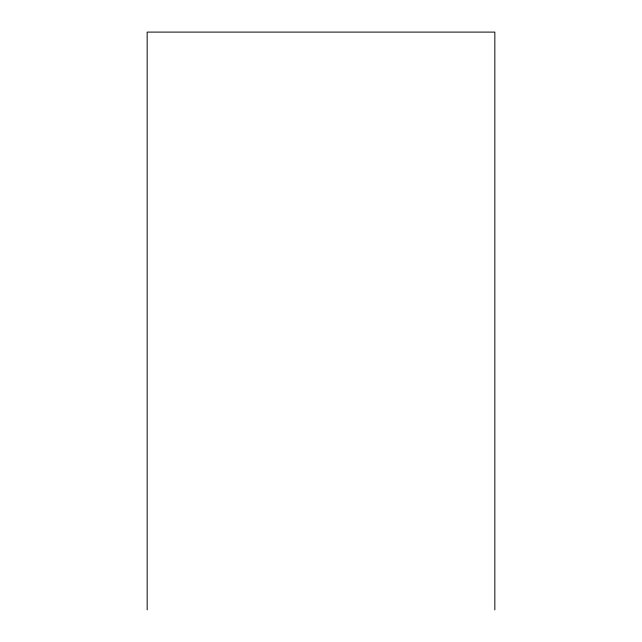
<?xml version="1.0" encoding="UTF-8"?>
<svg xmlns="http://www.w3.org/2000/svg" width="642" height="642" viewBox="0 0 642 642"><rect width="100%" height="100%" fill="white"/><g stroke="black" fill="none" stroke-linecap="round" stroke-linejoin="round"><path stroke-width="0.96" d="M494.838 609.9L494.838 32.1L147.162 32.1L147.162 609.9"/></g></svg>
